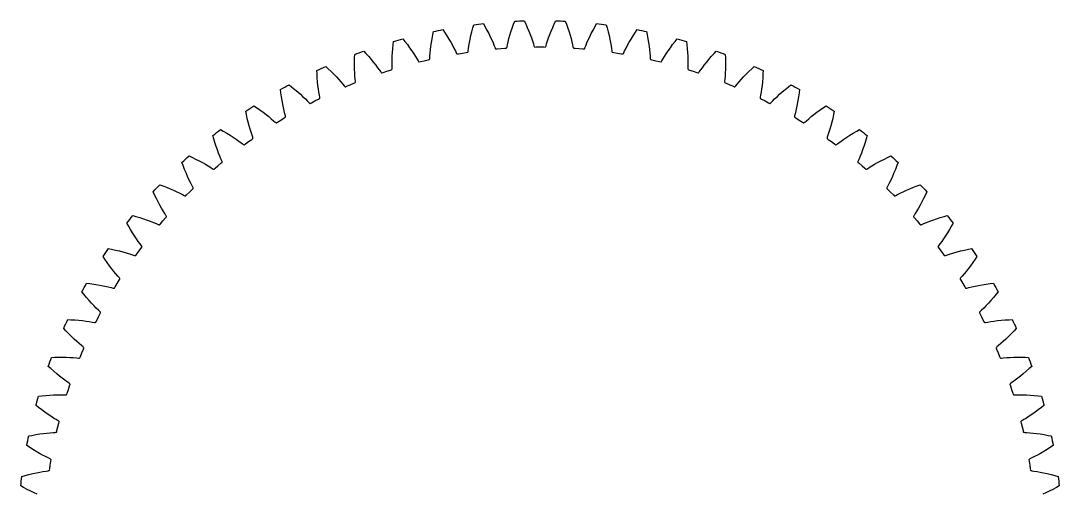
# Model space of a CAD drawing. Extents: x 5.7 to 57.9, y 32.6 to 84.8.
# Drawn here: x 5.9 to 57.8, y 61.1 to 84.8 of the extents above; entities that cross this region are included whole.
import ezdxf

# ---------------------------------------------------------------- set-up
doc = ezdxf.new("R2010")
doc.units = 0
doc.layers.get('0').update_dxf_attribs({"linetype": 'CONTINUOUS'})

msp = doc.modelspace()

# ---------------------------------------------------------------- linework, layer by layer
at = {"color": 7}
for points in [[(29.002315, 84.644105), (29.081811, 84.502549), (29.178855, 84.322006), (29.267398, 84.148679), (29.348151, 83.982041), (29.420159, 83.825196), (29.484976, 83.675851), (29.543321, 83.53329), (29.582456, 83.432931), (29.597771, 83.402751), (29.613136, 83.384051), (29.620686, 83.379051), (29.628056, 83.376851), (29.69251, 83.382251), (29.886975, 83.398241), (30.081547, 83.412871), (30.146054, 83.417571), (30.152994, 83.420871), (30.159664, 83.427071), (30.171914, 83.447951), (30.182319, 83.480161), (30.205272, 83.585406), (30.240597, 83.73534), (30.281254, 83.892986), (30.327839, 84.059164), (30.38153, 84.236383), (30.441869, 84.421428), (30.509475, 84.614928), (30.565848, 84.767178)], [(31.046864, 84.786078), (31.115009, 84.638721), (31.197589, 84.451121), (31.272259, 84.271381), (31.339689, 84.098921), (31.399169, 83.936911), (31.452069, 83.78294), (31.49905, 83.63624), (31.53019, 83.53312), (31.54309, 83.50183), (31.55694, 83.48198), (31.56407, 83.47638), (31.57125, 83.47358), (31.63593, 83.47392), (31.83105, 83.4746), (32.02617, 83.47392), (32.09085, 83.47358), (32.09803, 83.47638), (32.10516, 83.48198), (32.11901, 83.50183), (32.13191, 83.53312), (32.16305, 83.63624), (32.21003, 83.78294), (32.26293, 83.936911), (32.32241, 84.098921), (32.38984, 84.271381), (32.46451, 84.451121), (32.54709, 84.638721), (32.615235, 84.786078)], [(33.096252, 84.767178), (33.152625, 84.614928), (33.220231, 84.421428), (33.280569, 84.236383), (33.33426, 84.059164), (33.380845, 83.892986), (33.421502, 83.73534), (33.456827, 83.585406), (33.47978, 83.480161), (33.490185, 83.447951), (33.502435, 83.427071), (33.509105, 83.420871), (33.516045, 83.417571), (33.580552, 83.412871), (33.775124, 83.398241), (33.96959, 83.382251), (34.034044, 83.376851), (34.041414, 83.379051), (34.048964, 83.384051), (34.064329, 83.402751), (34.079644, 83.432931), (34.118779, 83.53329), (34.177124, 83.675851), (34.241941, 83.825196), (34.313949, 83.982041), (34.394702, 84.148679), (34.483244, 84.322006), (34.580288, 84.502549), (34.659784, 84.644105)], [(24.978029, 83.882086), (25.078691, 83.754708), (25.202784, 83.591569), (25.31735, 83.434227), (25.423177, 83.282273), (25.518834, 83.138625), (25.606216, 83.001258), (25.686145, 82.869579), (25.740498, 82.776579), (25.760346, 82.749169), (25.778447, 82.733099), (25.786687, 82.729299), (25.794317, 82.728299), (25.85713, 82.743729), (26.0467, 82.789939), (26.236588, 82.834829), (26.29956, 82.849599), (26.3059, 82.853999), (26.31152, 82.861099), (26.32035, 82.883629), (26.32559, 82.917069), (26.3318, 83.024609), (26.343236, 83.178223), (26.358731, 83.340288), (26.378747, 83.511707), (26.404054, 83.695144), (26.434701, 83.887349), (26.471205, 84.089044), (26.503067, 84.248238)], [(26.975205, 84.342148), (27.065563, 84.207265), (27.176474, 84.034893), (27.278342, 83.869046), (27.371921, 83.709258), (27.456013, 83.558547), (27.532348, 83.414748), (27.601699, 83.277204), (27.648587, 83.180224), (27.666223, 83.151334), (27.683008, 83.133894), (27.690928, 83.129494), (27.698448, 83.127894), (27.762278, 83.138344), (27.95489, 83.169544), (28.147714, 83.199394), (28.211651, 83.209194), (28.218311, 83.212994), (28.224471, 83.219694), (28.235045, 83.241464), (28.242895, 83.274384), (28.25752, 83.381106), (28.280973, 83.533349), (28.309136, 83.693699), (28.34254, 83.863019), (28.382161, 84.043905), (28.427794, 84.233113), (28.48001, 84.431322), (28.524264, 84.587525)], [(35.137835, 84.587525), (35.182089, 84.431322), (35.234305, 84.233113), (35.279938, 84.043905), (35.319559, 83.863019), (35.352963, 83.693699), (35.381126, 83.533349), (35.404579, 83.381106), (35.419204, 83.274384), (35.427054, 83.241464), (35.437628, 83.219694), (35.443788, 83.212994), (35.450448, 83.209194), (35.514386, 83.199394), (35.70721, 83.169544), (35.899821, 83.138344), (35.963651, 83.127894), (35.971171, 83.129494), (35.979091, 83.133894), (35.995876, 83.151334), (36.013512, 83.180224), (36.0604, 83.277204), (36.129751, 83.414748), (36.206087, 83.558547), (36.290179, 83.709258), (36.383758, 83.869046), (36.485626, 84.034893), (36.596536, 84.207265), (36.686894, 84.342148)], [(37.159033, 84.248238), (37.190895, 84.089044), (37.227399, 83.887349), (37.258046, 83.695144), (37.283353, 83.511707), (37.303369, 83.340288), (37.318864, 83.178223), (37.3303, 83.024609), (37.33651, 82.917069), (37.34175, 82.883629), (37.35058, 82.861099), (37.3562, 82.853999), (37.36254, 82.849599), (37.425512, 82.834829), (37.6154, 82.789939), (37.80497, 82.743729), (37.867783, 82.728299), (37.875413, 82.729299), (37.883653, 82.733099), (37.901754, 82.749169), (37.921602, 82.776579), (37.975955, 82.869579), (38.055883, 83.001258), (38.143265, 83.138625), (38.238922, 83.282273), (38.344749, 83.434227), (38.459316, 83.591569), (38.583408, 83.754708), (38.68407, 83.882086)], [(23.023109, 83.266824), (23.133454, 83.147736), (23.269964, 82.994837), (23.396522, 82.846968), (23.513945, 82.703786), (23.620578, 82.568086), (23.718468, 82.437998), (23.808481, 82.312995), (23.869963, 82.224545), (23.891901, 82.198775), (23.911207, 82.184175), (23.919727, 82.181075), (23.927407, 82.180668), (23.988816, 82.200978), (24.174177, 82.261918), (24.359957, 82.321568), (24.421576, 82.341228), (24.427556, 82.346028), (24.432596, 82.353528), (24.439636, 82.376688), (24.442236, 82.410428), (24.439986, 82.518123), (24.439334, 82.672162), (24.442064, 82.834943), (24.448564, 83.007404), (24.459401, 83.19226), (24.474874, 83.386278), (24.495441, 83.590214), (24.514715, 83.751418)], [(39.147384, 83.751418), (39.166659, 83.590214), (39.187226, 83.386278), (39.202699, 83.19226), (39.213536, 83.007404), (39.220036, 82.834943), (39.222766, 82.672162), (39.222113, 82.518123), (39.219863, 82.410428), (39.222463, 82.376688), (39.229503, 82.353528), (39.234543, 82.346028), (39.240523, 82.341228), (39.302143, 82.321568), (39.487923, 82.261918), (39.673283, 82.200978), (39.734692, 82.180668), (39.742372, 82.181075), (39.750892, 82.184175), (39.770198, 82.198775), (39.792136, 82.224545), (39.853618, 82.312995), (39.943631, 82.437998), (40.041521, 82.568086), (40.148154, 82.703786), (40.265577, 82.846968), (40.392135, 82.994837), (40.528645, 83.147736), (40.638991, 83.266824)], [(21.122483, 82.500063), (21.241832, 82.390001), (21.389918, 82.248283), (21.527687, 82.1108), (21.655982, 81.977272), (21.772933, 81.850356), (21.880728, 81.72835), (21.980272, 81.610796), (22.048504, 81.527446), (22.072396, 81.503476), (22.092788, 81.490436), (22.101528, 81.487936), (22.109218, 81.488134), (22.168844, 81.513204), (22.348852, 81.588504), (22.529379, 81.662544), (22.589266, 81.686984), (22.594846, 81.692284), (22.599286, 81.700184), (22.604486, 81.723824), (22.60443, 81.757664), (22.593737, 81.864851), (22.581001, 82.018363), (22.570952, 82.180857), (22.563902, 82.353296), (22.560202, 82.538433), (22.560405, 82.733067), (22.564905, 82.937989), (22.571475, 83.100207)], [(41.090625, 83.100207), (41.097195, 82.937989), (41.101695, 82.733067), (41.101897, 82.538433), (41.098197, 82.353296), (41.091147, 82.180857), (41.081098, 82.018363), (41.068362, 81.864851), (41.057669, 81.757664), (41.057613, 81.723824), (41.062813, 81.700184), (41.067253, 81.692284), (41.072833, 81.686984), (41.13272, 81.662544), (41.313248, 81.588504), (41.493255, 81.513204), (41.552881, 81.488134), (41.560571, 81.487936), (41.569311, 81.490436), (41.589703, 81.503476), (41.613595, 81.527446), (41.681827, 81.610796), (41.781371, 81.72835), (41.889167, 81.850356), (42.006118, 81.977272), (42.134413, 82.1108), (42.272182, 82.248283), (42.420268, 82.390001), (42.539616, 82.500063)], [(19.287912, 81.586572), (19.415529, 81.486212), (19.574277, 81.35655), (19.722408, 81.2303), (19.860785, 81.107249), (19.987333, 80.9899), (20.104368, 80.876728), (20.212828, 80.767346), (20.287388, 80.689606), (20.313088, 80.667586), (20.334438, 80.656186), (20.343338, 80.654386), (20.351038, 80.655187), (20.408518, 80.684857), (20.582062, 80.774047), (20.756224, 80.862027), (20.814014, 80.891087), (20.819114, 80.896787), (20.822914, 80.904987), (20.826214, 80.928967), (20.823514, 80.962707), (20.804444, 81.068724), (20.779704, 81.220765), (20.756934, 81.381969), (20.736384, 81.553324), (20.718174, 81.7376), (20.703104, 81.931649), (20.691514, 82.136292), (20.685314, 82.298526)], [(42.976785, 82.298526), (42.970585, 82.136292), (42.958995, 81.931649), (42.943925, 81.7376), (42.925715, 81.553324), (42.905165, 81.381969), (42.882395, 81.220765), (42.857655, 81.068724), (42.838585, 80.962707), (42.835885, 80.928967), (42.839185, 80.904987), (42.842985, 80.896787), (42.848085, 80.891087), (42.905875, 80.862027), (43.080038, 80.774047), (43.253582, 80.684857), (43.311062, 80.655187), (43.318762, 80.654386), (43.327662, 80.656186), (43.349012, 80.667586), (43.374712, 80.689606), (43.449272, 80.767346), (43.557732, 80.876728), (43.674767, 80.9899), (43.801315, 81.107249), (43.939691, 81.2303), (44.087822, 81.35655), (44.24657, 81.486212), (44.374188, 81.586572)], [(17.53064, 80.53195), (17.665737, 80.44191), (17.834168, 80.325103), (17.991749, 80.210865), (18.139353, 80.09905), (18.274718, 79.991992), (18.400271, 79.888351), (18.51698, 79.787815), (18.59741, 79.716165), (18.62476, 79.696225), (18.64694, 79.686525), (18.65594, 79.685425), (18.66354, 79.686825), (18.71851, 79.720905), (18.884522, 79.823436), (19.051244, 79.924806), (19.106574, 79.958316), (19.111274, 79.964416), (19.114374, 79.972916), (19.115774, 79.997076), (19.110474, 80.030496), (19.083144, 80.134691), (19.046554, 80.28432), (19.011214, 80.443242), (18.977274, 80.612456), (18.944654, 80.794734), (18.914404, 80.987003), (18.886794, 81.190107), (18.867904, 81.351356)], [(44.794196, 81.351356), (44.775306, 81.190107), (44.747696, 80.987003), (44.717446, 80.794734), (44.684826, 80.612456), (44.650886, 80.443242), (44.615546, 80.28432), (44.578956, 80.134691), (44.551626, 80.030496), (44.546326, 79.997076), (44.547726, 79.972916), (44.550826, 79.964416), (44.555526, 79.958316), (44.610856, 79.924806), (44.777578, 79.823436), (44.94359, 79.720905), (44.99856, 79.686825), (45.00616, 79.685425), (45.01516, 79.686525), (45.03734, 79.696225), (45.06469, 79.716165), (45.14512, 79.787815), (45.261828, 79.888351), (45.387381, 79.991992), (45.522746, 80.09905), (45.67035, 80.210865), (45.827932, 80.325103), (45.996363, 80.44191), (46.13146, 80.53195)], [(15.861529, 79.342604), (16.003274, 79.263444), (16.180351, 79.160211), (16.346409, 79.058688), (16.50233, 78.958798), (16.645678, 78.862688), (16.778976, 78.769218), (16.903212, 78.678148), (16.989022, 78.613028), (17.017852, 78.595298), (17.040722, 78.587398), (17.049822, 78.587042), (17.057222, 78.589042), (17.109353, 78.627332), (17.266809, 78.742571), (17.425064, 78.856709), (17.477594, 78.894449), (17.481794, 78.900949), (17.484294, 78.909649), (17.483831, 78.933849), (17.475831, 78.966749), (17.440411, 79.068479), (17.392191, 79.214776), (17.344491, 79.370434), (17.297381, 79.536464), (17.250561, 79.715622), (17.205321, 79.904925), (17.161861, 80.105236), (17.130381, 80.264505)], [(46.531719, 80.264505), (46.500239, 80.105236), (46.456779, 79.904925), (46.411539, 79.715622), (46.364719, 79.536464), (46.317609, 79.370434), (46.269909, 79.214776), (46.221689, 79.068479), (46.186269, 78.966749), (46.178269, 78.933849), (46.177806, 78.909649), (46.180306, 78.900949), (46.184506, 78.894449), (46.237036, 78.856709), (46.395291, 78.742571), (46.552747, 78.627332), (46.604877, 78.589042), (46.612277, 78.587042), (46.621377, 78.587398), (46.644247, 78.595298), (46.673077, 78.613028), (46.758887, 78.678148), (46.883123, 78.769218), (47.016421, 78.862688), (47.15977, 78.958798), (47.315691, 79.058688), (47.481749, 79.160211), (47.658826, 79.263444), (47.800571, 79.342604)], [(14.290791, 78.025927), (14.43831, 77.958127), (14.622941, 77.869107), (14.796452, 77.780927), (14.95973, 77.693577), (15.110176, 77.609017), (15.250397, 77.526297), (15.381395, 77.445257), (15.472045, 77.387067), (15.502175, 77.371647), (15.525595, 77.365547), (15.534695, 77.365904), (15.541995, 77.368504), (15.590955, 77.410774), (15.738885, 77.538011), (15.887697, 77.664215), (15.937097, 77.705965), (15.940797, 77.712765), (15.942597, 77.721665), (15.940197, 77.745755), (15.929687, 77.777925), (15.886397, 77.876565), (15.826847, 78.018627), (15.767077, 78.170063), (15.707087, 78.331886), (15.646356, 78.506818), (15.586406, 78.691988), (15.527366, 78.888272), (15.483486, 79.04458)], [(48.178613, 79.04458), (48.134733, 78.888272), (48.075693, 78.691988), (48.015743, 78.506818), (47.955013, 78.331886), (47.895023, 78.170063), (47.835253, 78.018627), (47.775703, 77.876565), (47.732413, 77.777925), (47.721903, 77.745755), (47.719503, 77.721665), (47.721303, 77.712765), (47.725003, 77.705965), (47.774403, 77.664215), (47.923215, 77.538011), (48.071144, 77.410774), (48.120104, 77.368504), (48.127404, 77.365904), (48.136504, 77.365547), (48.159924, 77.371647), (48.190054, 77.387067), (48.280704, 77.445257), (48.411702, 77.526297), (48.551924, 77.609017), (48.70237, 77.693577), (48.865648, 77.780927), (49.039159, 77.869107), (49.22379, 77.958127), (49.371308, 78.025927)], [(12.828274, 76.590138), (12.980658, 76.534128), (13.171704, 76.459868), (13.351599, 76.385568), (13.521227, 76.311298), (13.677844, 76.238798), (13.824123, 76.167328), (13.961076, 76.096818), (14.056016, 76.045918), (14.087266, 76.032918), (14.111096, 76.028718), (14.120096, 76.029818), (14.127096, 76.032918), (14.172596, 76.078898), (14.310086, 76.217349), (14.448538, 76.354839), (14.494518, 76.400339), (14.497618, 76.407339), (14.498718, 76.416339), (14.494518, 76.440169), (14.481518, 76.471419), (14.430618, 76.566359), (14.360108, 76.703312), (14.288637, 76.849591), (14.216137, 77.006208), (14.141867, 77.175837), (14.067567, 77.355732), (13.993307, 77.546778), (13.937297, 77.699161)], [(49.724802, 77.699161), (49.668792, 77.546778), (49.594532, 77.355732), (49.520232, 77.175837), (49.445962, 77.006208), (49.373462, 76.849591), (49.301992, 76.703312), (49.231482, 76.566359), (49.180582, 76.471419), (49.167582, 76.440169), (49.163382, 76.416339), (49.164482, 76.407339), (49.167582, 76.400339), (49.213562, 76.354839), (49.352013, 76.217349), (49.489503, 76.078898), (49.535003, 76.032918), (49.542003, 76.029818), (49.551003, 76.028718), (49.574833, 76.032918), (49.606083, 76.045918), (49.701023, 76.096818), (49.837977, 76.167328), (49.984256, 76.238798), (50.140873, 76.311298), (50.310501, 76.385568), (50.490396, 76.459868), (50.681442, 76.534128), (50.833825, 76.590138)], [(11.482855, 75.043949), (11.639164, 75.000069), (11.835448, 74.941029), (12.020618, 74.881079), (12.195549, 74.820349), (12.357372, 74.760359), (12.508808, 74.700589), (12.65087, 74.641039), (12.74951, 74.597749), (12.78168, 74.587239), (12.80577, 74.584839), (12.81467, 74.586639), (12.82147, 74.590339), (12.86322, 74.639739), (12.989425, 74.788551), (13.116662, 74.93648), (13.158932, 74.98544), (13.161532, 74.99274), (13.161889, 75.00184), (13.155789, 75.02526), (13.140369, 75.05539), (13.082179, 75.14604), (13.001139, 75.277038), (12.918418, 75.417259), (12.833858, 75.567705), (12.746508, 75.730984), (12.658328, 75.904495), (12.569308, 76.089126), (12.501508, 76.236644)], [(51.160591, 76.236644), (51.092791, 76.089126), (51.003771, 75.904495), (50.915591, 75.730984), (50.828241, 75.567705), (50.743681, 75.417259), (50.660961, 75.277038), (50.579921, 75.14604), (50.521731, 75.05539), (50.506311, 75.02526), (50.500211, 75.00184), (50.500568, 74.99274), (50.503168, 74.98544), (50.545438, 74.93648), (50.672675, 74.788551), (50.798879, 74.639739), (50.840629, 74.590339), (50.847429, 74.586639), (50.856329, 74.584839), (50.880419, 74.587239), (50.912589, 74.597749), (51.011229, 74.641039), (51.153291, 74.700589), (51.304728, 74.760359), (51.466551, 74.820349), (51.641482, 74.881079), (51.826652, 74.941029), (52.022936, 75.000069), (52.179244, 75.043949)], [(10.262931, 73.397055), (10.4222, 73.365575), (10.622511, 73.322115), (10.811813, 73.276875), (10.990971, 73.230055), (11.157001, 73.182945), (11.312659, 73.135245), (11.458956, 73.087025), (11.560686, 73.051605), (11.593586, 73.043605), (11.617787, 73.043142), (11.626487, 73.045642), (11.632987, 73.049842), (11.670727, 73.102372), (11.784865, 73.260627), (11.900104, 73.418083), (11.938394, 73.470213), (11.940394, 73.477613), (11.940038, 73.486713), (11.932138, 73.509583), (11.914408, 73.538413), (11.849288, 73.624223), (11.758218, 73.748459), (11.664748, 73.881757), (11.568637, 74.025105), (11.468747, 74.181026), (11.367224, 74.347084), (11.263991, 74.524162), (11.184831, 74.665907)], [(52.477268, 74.665907), (52.398108, 74.524162), (52.294875, 74.347084), (52.193352, 74.181026), (52.093462, 74.025105), (51.997352, 73.881757), (51.903882, 73.748459), (51.812812, 73.624223), (51.747692, 73.538413), (51.729962, 73.509583), (51.722062, 73.486713), (51.721706, 73.477613), (51.723706, 73.470213), (51.761996, 73.418083), (51.877235, 73.260627), (51.991373, 73.102372), (52.029113, 73.049842), (52.035613, 73.045642), (52.044313, 73.043142), (52.068513, 73.043605), (52.101413, 73.051605), (52.203143, 73.087025), (52.34944, 73.135245), (52.505098, 73.182945), (52.671129, 73.230055), (52.850287, 73.276875), (53.039589, 73.322115), (53.2399, 73.365575), (53.399169, 73.397055)], [(9.17608, 71.659532), (9.337329, 71.640642), (9.540432, 71.613031), (9.732701, 71.582781), (9.914979, 71.550161), (10.084193, 71.516221), (10.243116, 71.480881), (10.392745, 71.444291), (10.49694, 71.416961), (10.53036, 71.411661), (10.55452, 71.413061), (10.56302, 71.416161), (10.56912, 71.420861), (10.60263, 71.476191), (10.704, 71.642914), (10.80653, 71.808926), (10.84061, 71.863896), (10.84201, 71.871496), (10.84091, 71.880496), (10.83121, 71.902676), (10.81127, 71.930026), (10.73962, 72.010456), (10.639085, 72.127164), (10.535444, 72.252717), (10.428386, 72.388082), (10.316571, 72.535686), (10.202332, 72.693267), (10.085525, 72.861698), (9.995485, 72.996796)], [(53.666614, 72.996796), (53.576574, 72.861698), (53.459767, 72.693267), (53.345529, 72.535686), (53.233714, 72.388082), (53.126656, 72.252717), (53.023015, 72.127164), (52.92248, 72.010456), (52.85083, 71.930026), (52.83089, 71.902676), (52.82119, 71.880496), (52.82009, 71.871496), (52.82149, 71.863896), (52.85557, 71.808926), (52.9581, 71.642914), (53.05947, 71.476191), (53.09298, 71.420861), (53.09908, 71.416161), (53.10758, 71.413061), (53.13174, 71.411661), (53.16516, 71.416961), (53.269355, 71.444291), (53.418984, 71.480881), (53.577906, 71.516221), (53.74712, 71.550161), (53.929399, 71.582781), (54.121668, 71.613031), (54.324771, 71.640642), (54.48602, 71.659532)], [(8.228909, 69.842121), (8.391143, 69.835921), (8.595786, 69.824331), (8.789835, 69.809261), (8.974112, 69.791051), (9.145467, 69.770501), (9.306671, 69.747731), (9.458711, 69.722991), (9.564728, 69.703921), (9.598468, 69.701221), (9.622448, 69.704521), (9.630648, 69.708321), (9.636348, 69.713421), (9.665408, 69.771211), (9.753388, 69.945373), (9.842578, 70.118917), (9.872248, 70.176397), (9.873049, 70.184097), (9.871249, 70.192997), (9.859849, 70.214347), (9.837829, 70.240047), (9.760089, 70.314608), (9.650707, 70.423068), (9.537535, 70.540103), (9.420186, 70.666651), (9.297136, 70.805027), (9.170886, 70.953158), (9.041224, 71.111906), (8.940864, 71.239523)], [(54.721236, 71.239523), (54.620876, 71.111906), (54.491214, 70.953158), (54.364964, 70.805027), (54.241914, 70.666651), (54.124565, 70.540103), (54.011393, 70.423068), (53.90201, 70.314608), (53.82427, 70.240047), (53.80225, 70.214347), (53.79085, 70.192997), (53.78905, 70.184097), (53.789851, 70.176397), (53.819521, 70.118917), (53.908712, 69.945373), (53.996692, 69.771211), (54.025752, 69.713421), (54.031452, 69.708321), (54.039652, 69.704521), (54.063632, 69.701221), (54.097372, 69.703921), (54.203389, 69.722991), (54.355429, 69.747731), (54.516633, 69.770501), (54.687988, 69.791051), (54.872264, 69.809261), (55.066313, 69.824331), (55.270957, 69.835921), (55.433191, 69.842121)], [(7.427228, 67.955961), (7.589447, 67.962531), (7.794369, 67.967031), (7.989002, 67.967234), (8.174139, 67.963534), (8.346578, 67.956484), (8.509072, 67.946435), (8.662584, 67.933698), (8.769771, 67.923005), (8.803611, 67.922949), (8.827251, 67.928149), (8.835151, 67.932589), (8.840451, 67.938169), (8.864891, 67.998056), (8.938932, 68.178584), (9.014232, 68.358592), (9.039302, 68.418218), (9.0395, 68.425908), (9.037, 68.434648), (9.02396, 68.45504), (8.99999, 68.478932), (8.91664, 68.547164), (8.799085, 68.646708), (8.677079, 68.754502), (8.550163, 68.871453), (8.416635, 68.999749), (8.279152, 69.137518), (8.137434, 69.285604), (8.027372, 69.404952)], [(55.634728, 69.404952), (55.524666, 69.285604), (55.382948, 69.137518), (55.245464, 68.999749), (55.111936, 68.871453), (54.98502, 68.754502), (54.863014, 68.646708), (54.74546, 68.547164), (54.66211, 68.478932), (54.63814, 68.45504), (54.6251, 68.434648), (54.6226, 68.425908), (54.622798, 68.418218), (54.647868, 68.358592), (54.723168, 68.178584), (54.797208, 67.998056), (54.821648, 67.938169), (54.826948, 67.932589), (54.834848, 67.928149), (54.858488, 67.922949), (54.892328, 67.923005), (54.999515, 67.933698), (55.153027, 67.946435), (55.315522, 67.956484), (55.487961, 67.963534), (55.673098, 67.967234), (55.867731, 67.967031), (56.072653, 67.962531), (56.234871, 67.955961)], [(6.776017, 66.012721), (6.937221, 66.031995), (7.141157, 66.052562), (7.335175, 66.068035), (7.520032, 66.078872), (7.692493, 66.085372), (7.855274, 66.088102), (8.009312, 66.08745), (8.117007, 66.0852), (8.150747, 66.0878), (8.173907, 66.09484), (8.181407, 66.09988), (8.186207, 66.10586), (8.205867, 66.167479), (8.265517, 66.353259), (8.326457, 66.538619), (8.346767, 66.600028), (8.34636, 66.607708), (8.34326, 66.616228), (8.32866, 66.635534), (8.30289, 66.657472), (8.21444, 66.718955), (8.089437, 66.808968), (7.95935, 66.906858), (7.82365, 67.01349), (7.680468, 67.130913), (7.532599, 67.257471), (7.379699, 67.393981), (7.260611, 67.504327)], [(56.401488, 67.504327), (56.2824, 67.393981), (56.129501, 67.257471), (55.981632, 67.130913), (55.83845, 67.01349), (55.70275, 66.906858), (55.572663, 66.808968), (55.44766, 66.718955), (55.35921, 66.657472), (55.33344, 66.635534), (55.31884, 66.616228), (55.31574, 66.607708), (55.315333, 66.600028), (55.335643, 66.538619), (55.396583, 66.353259), (55.456233, 66.167479), (55.475893, 66.10586), (55.480693, 66.09988), (55.488193, 66.09484), (55.511353, 66.0878), (55.545093, 66.0852), (55.652788, 66.08745), (55.806826, 66.088102), (55.969607, 66.085372), (56.142068, 66.078872), (56.326924, 66.068035), (56.520942, 66.052562), (56.724879, 66.031995), (56.886083, 66.012721)], [(6.279198, 64.024369), (6.438392, 64.056231), (6.640086, 64.092735), (6.832291, 64.123382), (7.015728, 64.148689), (7.187147, 64.168705), (7.349212, 64.1842), (7.502826, 64.195636), (7.610367, 64.201846), (7.643807, 64.207086), (7.666337, 64.215916), (7.673437, 64.221536), (7.677837, 64.227876), (7.692607, 64.290848), (7.737497, 64.480736), (7.783707, 64.670306), (7.799137, 64.733119), (7.798137, 64.740749), (7.794337, 64.748989), (7.778267, 64.76709), (7.750857, 64.786938), (7.657857, 64.841291), (7.526178, 64.921219), (7.38881, 65.008601), (7.245162, 65.104258), (7.093208, 65.210085), (6.935866, 65.324652), (6.772727, 65.448745), (6.645349, 65.549407)], [(57.016751, 65.549407), (56.889373, 65.448745), (56.726234, 65.324652), (56.568891, 65.210085), (56.416937, 65.104258), (56.273289, 65.008601), (56.135922, 64.921219), (56.004243, 64.841291), (55.911243, 64.786938), (55.883833, 64.76709), (55.867763, 64.748989), (55.863963, 64.740749), (55.862963, 64.733119), (55.878393, 64.670306), (55.924603, 64.480736), (55.969493, 64.290848), (55.984263, 64.227876), (55.988663, 64.221536), (55.995763, 64.215916), (56.018293, 64.207086), (56.051733, 64.201846), (56.159273, 64.195636), (56.312887, 64.1842), (56.474952, 64.168705), (56.646372, 64.148689), (56.829809, 64.123382), (57.022014, 64.092735), (57.223708, 64.056231), (57.382902, 64.024369)], [(5.93991, 62.003172), (6.096113, 62.047426), (6.294323, 62.099642), (6.483531, 62.145275), (6.664416, 62.184896), (6.833736, 62.2183), (6.994086, 62.246463), (7.146329, 62.269916), (7.253051, 62.284541), (7.285971, 62.292391), (7.307741, 62.302965), (7.314441, 62.309125), (7.318241, 62.315785), (7.328041, 62.379722), (7.357891, 62.572546), (7.389091, 62.765158), (7.399541, 62.828988), (7.397941, 62.836508), (7.393541, 62.844428), (7.376101, 62.861213), (7.347211, 62.878849), (7.250231, 62.925737), (7.112687, 62.995088), (6.968888, 63.071423), (6.818177, 63.155515), (6.658389, 63.249094), (6.492543, 63.350962), (6.320171, 63.461873), (6.185288, 63.552231)], [(57.476812, 63.552231), (57.341929, 63.461873), (57.169557, 63.350962), (57.003711, 63.249094), (56.843923, 63.155515), (56.693212, 63.071423), (56.549412, 62.995088), (56.411868, 62.925737), (56.314888, 62.878849), (56.285998, 62.861213), (56.268558, 62.844428), (56.264158, 62.836508), (56.262558, 62.828988), (56.273008, 62.765158), (56.304208, 62.572546), (56.334058, 62.379722), (56.343858, 62.315785), (56.347658, 62.309125), (56.354358, 62.302965), (56.376128, 62.292391), (56.409048, 62.284541), (56.51577, 62.269916), (56.668014, 62.246463), (56.828364, 62.2183), (56.997684, 62.184896), (57.178569, 62.145275), (57.367777, 62.099642), (57.565986, 62.047426), (57.722189, 62.003172)], [(6.702239, 61.107277), (6.545395, 61.179285), (6.378757, 61.260038), (6.20543, 61.34858), (6.024886, 61.445624), (5.88333, 61.52512)], [(57.778769, 61.52512), (57.637213, 61.445624), (57.45667, 61.34858), (57.283343, 61.260038), (57.116705, 61.179285), (56.959861, 61.107277)]]:
    msp.add_lwpolyline(points, dxfattribs=at)
for points in [[(28.524264, 84.587525), (28.683437, 84.607854), (28.842794, 84.626715), (29.002315, 84.644105)], [(30.565848, 84.767178), (30.726125, 84.774957), (30.886471, 84.781257), (31.046864, 84.786078)], [(32.615235, 84.786078), (32.775629, 84.781257), (32.935974, 84.774957), (33.096252, 84.767178)], [(34.659784, 84.644105), (34.819305, 84.626715), (34.978662, 84.607854), (35.137835, 84.587525)], [(26.503067, 84.248238), (26.660154, 84.280992), (26.81754, 84.312296), (26.975205, 84.342148)], [(36.686894, 84.342148), (36.844559, 84.312296), (37.001945, 84.280992), (37.159033, 84.248238)], [(24.514715, 83.751418), (24.668748, 83.796398), (24.823193, 83.839956), (24.978029, 83.882086)], [(38.68407, 83.882086), (38.838907, 83.839956), (38.993351, 83.796398), (39.147384, 83.751418)], [(22.571475, 83.100207), (22.721504, 83.157133), (22.872055, 83.212674), (23.023109, 83.266824)], [(40.638991, 83.266824), (40.790044, 83.212674), (40.940595, 83.157133), (41.090625, 83.100207)], [(20.685314, 82.298526), (20.830415, 82.367048), (20.976144, 82.43423), (21.122483, 82.500063)], [(42.539616, 82.500063), (42.685956, 82.43423), (42.831685, 82.367048), (42.976785, 82.298526)], [(18.867904, 81.351356), (19.007181, 81.43105), (19.147189, 81.509459), (19.287912, 81.586572)], [(44.374188, 81.586572), (44.51491, 81.509459), (44.654919, 81.43105), (44.794196, 81.351356)], [(17.130381, 80.264505), (17.262975, 80.354882), (17.396401, 80.444034), (17.53064, 80.53195)], [(46.13146, 80.53195), (46.265699, 80.444034), (46.399124, 80.354882), (46.531719, 80.264505)], [(15.483486, 79.04458), (15.608582, 79.145081), (15.734601, 79.244427), (15.861529, 79.342604)], [(47.800571, 79.342604), (47.927499, 79.244427), (48.053518, 79.145081), (48.178613, 79.04458)], [(13.937297, 77.699161), (14.054122, 77.809167), (14.171958, 77.918094), (14.290791, 78.025927)], [(49.371308, 78.025927), (49.490142, 77.918094), (49.607978, 77.809167), (49.724802, 77.699161)], [(12.501508, 76.236644), (12.609341, 76.355477), (12.718268, 76.473314), (12.828274, 76.590138)], [(50.833825, 76.590138), (50.943832, 76.473314), (51.052758, 76.355477), (51.160591, 76.236644)], [(11.184831, 74.665907), (11.283008, 74.792834), (11.382354, 74.918854), (11.482855, 75.043949)], [(52.179244, 75.043949), (52.279746, 74.918854), (52.379091, 74.792834), (52.477268, 74.665907)], [(9.995485, 72.996796), (10.083401, 73.131035), (10.172554, 73.26446), (10.262931, 73.397055)], [(53.399169, 73.397055), (53.489546, 73.26446), (53.578698, 73.131035), (53.666614, 72.996796)], [(8.940864, 71.239523), (9.017976, 71.380246), (9.096385, 71.520255), (9.17608, 71.659532)], [(54.48602, 71.659532), (54.565715, 71.520255), (54.644123, 71.380246), (54.721236, 71.239523)], [(8.027372, 69.404952), (8.093206, 69.551291), (8.160388, 69.697021), (8.228909, 69.842121)], [(55.433191, 69.842121), (55.501712, 69.697021), (55.568894, 69.551291), (55.634728, 69.404952)], [(7.260611, 67.504327), (7.314761, 67.655381), (7.370302, 67.805932), (7.427228, 67.955961)], [(56.234871, 67.955961), (56.291797, 67.805932), (56.347339, 67.655381), (56.401488, 67.504327)], [(6.645349, 65.549407), (6.68748, 65.704243), (6.731038, 65.858688), (6.776017, 66.012721)], [(56.886083, 66.012721), (56.931062, 65.858688), (56.97462, 65.704243), (57.016751, 65.549407)], [(6.185288, 63.552231), (6.215139, 63.709895), (6.246444, 63.867282), (6.279198, 64.024369)], [(57.382902, 64.024369), (57.415656, 63.867282), (57.446961, 63.709895), (57.476812, 63.552231)], [(5.88333, 61.52512), (5.90072, 61.684641), (5.919581, 61.843998), (5.93991, 62.003172)], [(57.722189, 62.003172), (57.742518, 61.843998), (57.761379, 61.684641), (57.778769, 61.52512)]]:
    msp.add_open_spline(points, degree=3, dxfattribs=at)

doc.saveas('drawing.dxf')
